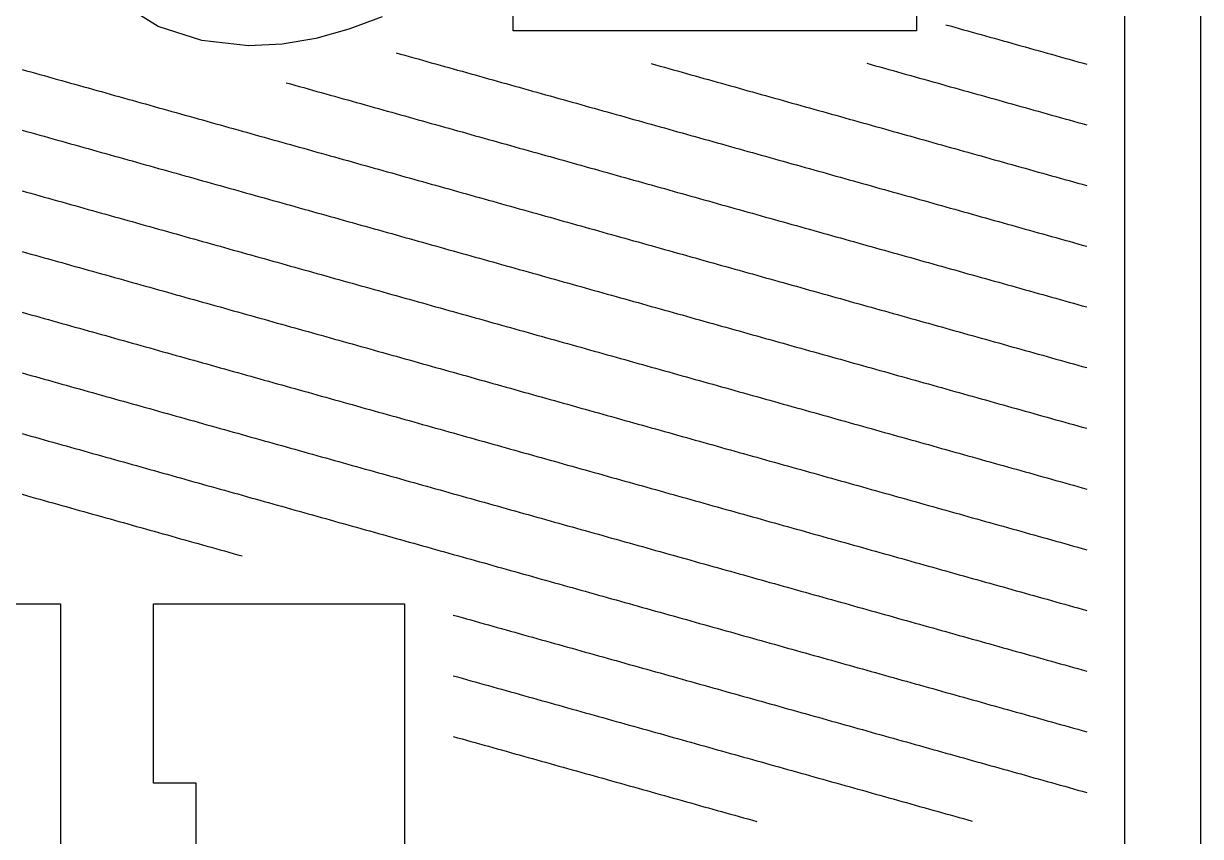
# Model space of a CAD drawing. Header units: millimetres. Extents: x 7 to 193, y 7 to 313.
# Drawn here: x 130.9 to 193, y 93.7 to 136.6 of the extents above; entities that cross this region are included whole.
import ezdxf

# ---------------------------------------------------------------- set-up
doc = ezdxf.new("R2010")
doc.units = ezdxf.units.MM
doc.layers.add('STUDY_GUIDES', color=7, linetype='Continuous')
doc.layers.add('STUDY_LETTER_BOUNDARY', color=7, linetype='Continuous')

msp = doc.modelspace()

# ---------------------------------------------------------------- linework, layer by layer
at = {"layer": 'STUDY_GUIDES'}
for points in [[(193, 301), (193, 19)], [(189, 300), (189, 20)], [(179.576, 136.5187), (179.808, 136.4538), (180.04, 136.3888), (180.272, 136.3238), (180.504, 136.2589), (180.736, 136.1939), (180.968, 136.129), (181.2, 136.064), (181.432, 135.999), (181.664, 135.9341), (181.896, 135.8691), (182.128, 135.8042), (182.36, 135.7392), (182.592, 135.6742), (182.824, 135.6093), (183.056, 135.5443), (183.288, 135.4794), (183.52, 135.4144), (183.752, 135.3494), (183.984, 135.2845), (184.216, 135.2195), (184.448, 135.1546), (184.68, 135.0896), (184.912, 135.0246), (185.144, 134.9597), (185.376, 134.8947), (185.608, 134.8298), (185.84, 134.7648), (186.072, 134.6998), (186.304, 134.6349), (186.536, 134.5699), (186.768, 134.505), (187, 134.44)], [(150.576, 135.0387), (150.808, 134.9738), (151.04, 134.9088), (151.272, 134.8438), (151.504, 134.7789), (151.736, 134.7139), (151.968, 134.649), (152.2, 134.584), (152.432, 134.519), (152.664, 134.4541), (152.896, 134.3891), (153.128, 134.3242), (153.36, 134.2592), (153.592, 134.1942), (153.824, 134.1293), (154.056, 134.0643), (154.288, 133.9994), (154.52, 133.9344), (154.752, 133.8694), (154.984, 133.8045), (155.216, 133.7395), (155.448, 133.6746), (155.68, 133.6096), (155.912, 133.5446), (156.144, 133.4797), (156.376, 133.4147), (156.608, 133.3498), (156.84, 133.2848), (157.072, 133.2198), (157.304, 133.1549), (157.536, 133.0899), (157.768, 133.025), (158, 132.96), (158.232, 132.895), (158.464, 132.8301), (158.696, 132.7651), (158.928, 132.7002), (159.16, 132.6352), (159.392, 132.5702), (159.624, 132.5053), (159.856, 132.4403), (160.088, 132.3754), (160.32, 132.3104), (160.552, 132.2454), (160.784, 132.1805), (161.016, 132.1155), (161.248, 132.0506), (161.48, 131.9856), (161.712, 131.9206), (161.944, 131.8557), (162.176, 131.7907), (162.408, 131.7258), (162.64, 131.6608), (162.872, 131.5958), (163.104, 131.5309), (163.336, 131.4659), (163.568, 131.401), (163.8, 131.336), (164.032, 131.271), (164.264, 131.2061), (164.496, 131.1411), (164.728, 131.0762), (164.96, 131.0112), (165.192, 130.9462), (165.424, 130.8813), (165.656, 130.8163), (165.888, 130.7514), (166.12, 130.6864), (166.352, 130.6214), (166.584, 130.5565), (166.816, 130.4915), (167.048, 130.4266), (167.28, 130.3616), (167.512, 130.2966), (167.744, 130.2317), (167.976, 130.1667), (168.208, 130.1018), (168.44, 130.0368), (168.672, 129.9718), (168.904, 129.9069), (169.136, 129.8419), (169.368, 129.777), (169.6, 129.712), (169.832, 129.647), (170.064, 129.5821), (170.296, 129.5171), (170.528, 129.4522), (170.76, 129.3872), (170.992, 129.3222), (171.224, 129.2573), (171.456, 129.1923), (171.688, 129.1274), (171.92, 129.0624), (172.152, 128.9974), (172.384, 128.9325), (172.616, 128.8675), (172.848, 128.8026), (173.08, 128.7376), (173.312, 128.6726), (173.544, 128.6077), (173.776, 128.5427), (174.008, 128.4778), (174.24, 128.4128), (174.472, 128.3478), (174.704, 128.2829), (174.936, 128.2179), (175.168, 128.153), (175.4, 128.088), (175.632, 128.023), (175.864, 127.9581), (176.096, 127.8931), (176.328, 127.8282), (176.56, 127.7632), (176.792, 127.6982), (177.024, 127.6333), (177.256, 127.5683), (177.488, 127.5034), (177.72, 127.4384), (177.952, 127.3734), (178.184, 127.3085), (178.416, 127.2435), (178.648, 127.1786), (178.88, 127.1136), (179.112, 127.0486), (179.344, 126.9837), (179.576, 126.9187), (179.808, 126.8538), (180.04, 126.7888), (180.272, 126.7238), (180.504, 126.6589), (180.736, 126.5939), (180.968, 126.529), (181.2, 126.464), (181.432, 126.399), (181.664, 126.3341), (181.896, 126.2691), (182.128, 126.2042), (182.36, 126.1392), (182.592, 126.0742), (182.824, 126.0093), (183.056, 125.9443), (183.288, 125.8794), (183.52, 125.8144), (183.752, 125.7494), (183.984, 125.6845), (184.216, 125.6195), (184.448, 125.5546), (184.68, 125.4896), (184.912, 125.4246), (185.144, 125.3597), (185.376, 125.2947), (185.608, 125.2298), (185.84, 125.1648), (186.072, 125.0998), (186.304, 125.0349), (186.536, 124.9699), (186.768, 124.905), (187, 124.84)], [(130.856, 134.1603), (131.088, 134.0954), (131.32, 134.0304), (131.552, 133.9654), (131.784, 133.9005), (132.016, 133.8355), (132.248, 133.7706), (132.48, 133.7056), (132.712, 133.6406), (132.944, 133.5757), (133.176, 133.5107), (133.408, 133.4458), (133.64, 133.3808), (133.872, 133.3158), (134.104, 133.2509), (134.336, 133.1859), (134.568, 133.121), (134.8, 133.056), (135.032, 132.991), (135.264, 132.9261), (135.496, 132.8611), (135.728, 132.7962), (135.96, 132.7312), (136.192, 132.6662), (136.424, 132.6013), (136.656, 132.5363), (136.888, 132.4714), (137.12, 132.4064), (137.352, 132.3414), (137.584, 132.2765), (137.816, 132.2115), (138.048, 132.1466), (138.28, 132.0816), (138.512, 132.0166), (138.744, 131.9517), (138.976, 131.8867), (139.208, 131.8218), (139.44, 131.7568), (139.672, 131.6918), (139.904, 131.6269), (140.136, 131.5619), (140.368, 131.497), (140.6, 131.432), (140.832, 131.367), (141.064, 131.3021), (141.296, 131.2371), (141.528, 131.1722), (141.76, 131.1072), (141.992, 131.0422), (142.224, 130.9773), (142.456, 130.9123), (142.688, 130.8474), (142.92, 130.7824), (143.152, 130.7174), (143.384, 130.6525), (143.616, 130.5875), (143.848, 130.5226), (144.08, 130.4576), (144.312, 130.3926), (144.544, 130.3277), (144.776, 130.2627), (145.008, 130.1978), (145.24, 130.1328), (145.472, 130.0678), (145.704, 130.0029), (145.936, 129.9379), (146.168, 129.873), (146.4, 129.808), (146.632, 129.743), (146.864, 129.6781), (147.096, 129.6131), (147.328, 129.5482), (147.56, 129.4832), (147.792, 129.4182), (148.024, 129.3533), (148.256, 129.2883), (148.488, 129.2234), (148.72, 129.1584), (148.952, 129.0934), (149.184, 129.0285), (149.416, 128.9635), (149.648, 128.8986), (149.88, 128.8336), (150.112, 128.7686), (150.344, 128.7037), (150.576, 128.6387), (150.808, 128.5738), (151.04, 128.5088), (151.272, 128.4438), (151.504, 128.3789), (151.736, 128.3139), (151.968, 128.249), (152.2, 128.184), (152.432, 128.119), (152.664, 128.0541), (152.896, 127.9891), (153.128, 127.9242), (153.36, 127.8592), (153.592, 127.7942), (153.824, 127.7293), (154.056, 127.6643), (154.288, 127.5994), (154.52, 127.5344), (154.752, 127.4694), (154.984, 127.4045), (155.216, 127.3395), (155.448, 127.2746), (155.68, 127.2096), (155.912, 127.1446), (156.144, 127.0797), (156.376, 127.0147), (156.608, 126.9498), (156.84, 126.8848), (157.072, 126.8198), (157.304, 126.7549), (157.536, 126.6899), (157.768, 126.625), (158, 126.56), (158.232, 126.495), (158.464, 126.4301), (158.696, 126.3651), (158.928, 126.3002), (159.16, 126.2352), (159.392, 126.1702), (159.624, 126.1053), (159.856, 126.0403), (160.088, 125.9754), (160.32, 125.9104), (160.552, 125.8454), (160.784, 125.7805), (161.016, 125.7155), (161.248, 125.6506), (161.48, 125.5856), (161.712, 125.5206), (161.944, 125.4557), (162.176, 125.3907), (162.408, 125.3258), (162.64, 125.2608), (162.872, 125.1958), (163.104, 125.1309), (163.336, 125.0659), (163.568, 125.001), (163.8, 124.936), (164.032, 124.871), (164.264, 124.8061), (164.496, 124.7411), (164.728, 124.6762), (164.96, 124.6112), (165.192, 124.5462), (165.424, 124.4813), (165.656, 124.4163), (165.888, 124.3514), (166.12, 124.2864), (166.352, 124.2214), (166.584, 124.1565), (166.816, 124.0915), (167.048, 124.0266), (167.28, 123.9616), (167.512, 123.8966), (167.744, 123.8317), (167.976, 123.7667), (168.208, 123.7018), (168.44, 123.6368), (168.672, 123.5718), (168.904, 123.5069), (169.136, 123.4419), (169.368, 123.377), (169.6, 123.312), (169.832, 123.247), (170.064, 123.1821), (170.296, 123.1171), (170.528, 123.0522), (170.76, 122.9872), (170.992, 122.9222), (171.224, 122.8573), (171.456, 122.7923), (171.688, 122.7274), (171.92, 122.6624), (172.152, 122.5974), (172.384, 122.5325), (172.616, 122.4675), (172.848, 122.4026), (173.08, 122.3376), (173.312, 122.2726), (173.544, 122.2077), (173.776, 122.1427), (174.008, 122.0778), (174.24, 122.0128), (174.472, 121.9478), (174.704, 121.8829), (174.936, 121.8179), (175.168, 121.753), (175.4, 121.688), (175.632, 121.623), (175.864, 121.5581), (176.096, 121.4931), (176.328, 121.4282), (176.56, 121.3632), (176.792, 121.2982), (177.024, 121.2333), (177.256, 121.1683), (177.488, 121.1034), (177.72, 121.0384), (177.952, 120.9734), (178.184, 120.9085), (178.416, 120.8435), (178.648, 120.7786), (178.88, 120.7136), (179.112, 120.6486), (179.344, 120.5837), (179.576, 120.5187), (179.808, 120.4538), (180.04, 120.3888), (180.272, 120.3238), (180.504, 120.2589), (180.736, 120.1939), (180.968, 120.129), (181.2, 120.064), (181.432, 119.999), (181.664, 119.9341), (181.896, 119.8691), (182.128, 119.8042), (182.36, 119.7392), (182.592, 119.6742), (182.824, 119.6093), (183.056, 119.5443), (183.288, 119.4794), (183.52, 119.4144), (183.752, 119.3494), (183.984, 119.2845), (184.216, 119.2195), (184.448, 119.1546), (184.68, 119.0896), (184.912, 119.0246), (185.144, 118.9597), (185.376, 118.8947), (185.608, 118.8298), (185.84, 118.7648), (186.072, 118.6998), (186.304, 118.6349), (186.536, 118.5699), (186.768, 118.505), (187, 118.44)], [(164.032, 134.471), (164.264, 134.4061), (164.496, 134.3411), (164.728, 134.2762), (164.96, 134.2112), (165.192, 134.1462), (165.424, 134.0813), (165.656, 134.0163), (165.888, 133.9514), (166.12, 133.8864), (166.352, 133.8214), (166.584, 133.7565), (166.816, 133.6915), (167.048, 133.6266), (167.28, 133.5616), (167.512, 133.4966), (167.744, 133.4317), (167.976, 133.3667), (168.208, 133.3018), (168.44, 133.2368), (168.672, 133.1718), (168.904, 133.1069), (169.136, 133.0419), (169.368, 132.977), (169.6, 132.912), (169.832, 132.847), (170.064, 132.7821), (170.296, 132.7171), (170.528, 132.6522), (170.76, 132.5872), (170.992, 132.5222), (171.224, 132.4573), (171.456, 132.3923), (171.688, 132.3274), (171.92, 132.2624), (172.152, 132.1974), (172.384, 132.1325), (172.616, 132.0675), (172.848, 132.0026), (173.08, 131.9376), (173.312, 131.8726), (173.544, 131.8077), (173.776, 131.7427), (174.008, 131.6778), (174.24, 131.6128), (174.472, 131.5478), (174.704, 131.4829), (174.936, 131.4179), (175.168, 131.353), (175.4, 131.288), (175.632, 131.223), (175.864, 131.1581), (176.096, 131.0931), (176.328, 131.0282), (176.56, 130.9632), (176.792, 130.8982), (177.024, 130.8333), (177.256, 130.7683), (177.488, 130.7034), (177.72, 130.6384), (177.952, 130.5734), (178.184, 130.5085), (178.416, 130.4435), (178.648, 130.3786), (178.88, 130.3136), (179.112, 130.2486), (179.344, 130.1837), (179.576, 130.1187), (179.808, 130.0538), (180.04, 129.9888), (180.272, 129.9238), (180.504, 129.8589), (180.736, 129.7939), (180.968, 129.729), (181.2, 129.664), (181.432, 129.599), (181.664, 129.5341), (181.896, 129.4691), (182.128, 129.4042), (182.36, 129.3392), (182.592, 129.2742), (182.824, 129.2093), (183.056, 129.1443), (183.288, 129.0794), (183.52, 129.0144), (183.752, 128.9494), (183.984, 128.8845), (184.216, 128.8195), (184.448, 128.7546), (184.68, 128.6896), (184.912, 128.6246), (185.144, 128.5597), (185.376, 128.4947), (185.608, 128.4298), (185.84, 128.3648), (186.072, 128.2998), (186.304, 128.2349), (186.536, 128.1699), (186.768, 128.105), (187, 128.04)], [(175.4, 134.488), (175.632, 134.423), (175.864, 134.3581), (176.096, 134.2931), (176.328, 134.2282), (176.56, 134.1632), (176.792, 134.0982), (177.024, 134.0333), (177.256, 133.9683), (177.488, 133.9034), (177.72, 133.8384), (177.952, 133.7734), (178.184, 133.7085), (178.416, 133.6435), (178.648, 133.5786), (178.88, 133.5136), (179.112, 133.4486), (179.344, 133.3837), (179.576, 133.3187), (179.808, 133.2538), (180.04, 133.1888), (180.272, 133.1238), (180.504, 133.0589), (180.736, 132.9939), (180.968, 132.929), (181.2, 132.864), (181.432, 132.799), (181.664, 132.7341), (181.896, 132.6691), (182.128, 132.6042), (182.36, 132.5392), (182.592, 132.4742), (182.824, 132.4093), (183.056, 132.3443), (183.288, 132.2794), (183.52, 132.2144), (183.752, 132.1494), (183.984, 132.0845), (184.216, 132.0195), (184.448, 131.9546), (184.68, 131.8896), (184.912, 131.8246), (185.144, 131.7597), (185.376, 131.6947), (185.608, 131.6298), (185.84, 131.5648), (186.072, 131.4998), (186.304, 131.4349), (186.536, 131.3699), (186.768, 131.305), (187, 131.24)], [(144.776, 133.4627), (145.008, 133.3978), (145.24, 133.3328), (145.472, 133.2678), (145.704, 133.2029), (145.936, 133.1379), (146.168, 133.073), (146.4, 133.008), (146.632, 132.943), (146.864, 132.8781), (147.096, 132.8131), (147.328, 132.7482), (147.56, 132.6832), (147.792, 132.6182), (148.024, 132.5533), (148.256, 132.4883), (148.488, 132.4234), (148.72, 132.3584), (148.952, 132.2934), (149.184, 132.2285), (149.416, 132.1635), (149.648, 132.0986), (149.88, 132.0336), (150.112, 131.9686), (150.344, 131.9037), (150.576, 131.8387), (150.808, 131.7738), (151.04, 131.7088), (151.272, 131.6438), (151.504, 131.5789), (151.736, 131.5139), (151.968, 131.449), (152.2, 131.384), (152.432, 131.319), (152.664, 131.2541), (152.896, 131.1891), (153.128, 131.1242), (153.36, 131.0592), (153.592, 130.9942), (153.824, 130.9293), (154.056, 130.8643), (154.288, 130.7994), (154.52, 130.7344), (154.752, 130.6694), (154.984, 130.6045), (155.216, 130.5395), (155.448, 130.4746), (155.68, 130.4096), (155.912, 130.3446), (156.144, 130.2797), (156.376, 130.2147), (156.608, 130.1498), (156.84, 130.0848), (157.072, 130.0198), (157.304, 129.9549), (157.536, 129.8899), (157.768, 129.825), (158, 129.76), (158.232, 129.695), (158.464, 129.6301), (158.696, 129.5651), (158.928, 129.5002), (159.16, 129.4352), (159.392, 129.3702), (159.624, 129.3053), (159.856, 129.2403), (160.088, 129.1754), (160.32, 129.1104), (160.552, 129.0454), (160.784, 128.9805), (161.016, 128.9155), (161.248, 128.8506), (161.48, 128.7856), (161.712, 128.7206), (161.944, 128.6557), (162.176, 128.5907), (162.408, 128.5258), (162.64, 128.4608), (162.872, 128.3958), (163.104, 128.3309), (163.336, 128.2659), (163.568, 128.201), (163.8, 128.136), (164.032, 128.071), (164.264, 128.0061), (164.496, 127.9411), (164.728, 127.8762), (164.96, 127.8112), (165.192, 127.7462), (165.424, 127.6813), (165.656, 127.6163), (165.888, 127.5514), (166.12, 127.4864), (166.352, 127.4214), (166.584, 127.3565), (166.816, 127.2915), (167.048, 127.2266), (167.28, 127.1616), (167.512, 127.0966), (167.744, 127.0317), (167.976, 126.9667), (168.208, 126.9018), (168.44, 126.8368), (168.672, 126.7718), (168.904, 126.7069), (169.136, 126.6419), (169.368, 126.577), (169.6, 126.512), (169.832, 126.447), (170.064, 126.3821), (170.296, 126.3171), (170.528, 126.2522), (170.76, 126.1872), (170.992, 126.1222), (171.224, 126.0573), (171.456, 125.9923), (171.688, 125.9274), (171.92, 125.8624), (172.152, 125.7974), (172.384, 125.7325), (172.616, 125.6675), (172.848, 125.6026), (173.08, 125.5376), (173.312, 125.4726), (173.544, 125.4077), (173.776, 125.3427), (174.008, 125.2778), (174.24, 125.2128), (174.472, 125.1478), (174.704, 125.0829), (174.936, 125.0179), (175.168, 124.953), (175.4, 124.888), (175.632, 124.823), (175.864, 124.7581), (176.096, 124.6931), (176.328, 124.6282), (176.56, 124.5632), (176.792, 124.4982), (177.024, 124.4333), (177.256, 124.3683), (177.488, 124.3034), (177.72, 124.2384), (177.952, 124.1734), (178.184, 124.1085), (178.416, 124.0435), (178.648, 123.9786), (178.88, 123.9136), (179.112, 123.8486), (179.344, 123.7837), (179.576, 123.7187), (179.808, 123.6538), (180.04, 123.5888), (180.272, 123.5238), (180.504, 123.4589), (180.736, 123.3939), (180.968, 123.329), (181.2, 123.264), (181.432, 123.199), (181.664, 123.1341), (181.896, 123.0691), (182.128, 123.0042), (182.36, 122.9392), (182.592, 122.8742), (182.824, 122.8093), (183.056, 122.7443), (183.288, 122.6794), (183.52, 122.6144), (183.752, 122.5494), (183.984, 122.4845), (184.216, 122.4195), (184.448, 122.3546), (184.68, 122.2896), (184.912, 122.2246), (185.144, 122.1597), (185.376, 122.0947), (185.608, 122.0298), (185.84, 121.9648), (186.072, 121.8998), (186.304, 121.8349), (186.536, 121.7699), (186.768, 121.705), (187, 121.64)], [(130.856, 130.9603), (131.088, 130.8954), (131.32, 130.8304), (131.552, 130.7654), (131.784, 130.7005), (132.016, 130.6355), (132.248, 130.5706), (132.48, 130.5056), (132.712, 130.4406), (132.944, 130.3757), (133.176, 130.3107), (133.408, 130.2458), (133.64, 130.1808), (133.872, 130.1158), (134.104, 130.0509), (134.336, 129.9859), (134.568, 129.921), (134.8, 129.856), (135.032, 129.791), (135.264, 129.7261), (135.496, 129.6611), (135.728, 129.5962), (135.96, 129.5312), (136.192, 129.4662), (136.424, 129.4013), (136.656, 129.3363), (136.888, 129.2714), (137.12, 129.2064), (137.352, 129.1414), (137.584, 129.0765), (137.816, 129.0115), (138.048, 128.9466), (138.28, 128.8816), (138.512, 128.8166), (138.744, 128.7517), (138.976, 128.6867), (139.208, 128.6218), (139.44, 128.5568), (139.672, 128.4918), (139.904, 128.4269), (140.136, 128.3619), (140.368, 128.297), (140.6, 128.232), (140.832, 128.167), (141.064, 128.1021), (141.296, 128.0371), (141.528, 127.9722), (141.76, 127.9072), (141.992, 127.8422), (142.224, 127.7773), (142.456, 127.7123), (142.688, 127.6474), (142.92, 127.5824), (143.152, 127.5174), (143.384, 127.4525), (143.616, 127.3875), (143.848, 127.3226), (144.08, 127.2576), (144.312, 127.1926), (144.544, 127.1277), (144.776, 127.0627), (145.008, 126.9978), (145.24, 126.9328), (145.472, 126.8678), (145.704, 126.8029), (145.936, 126.7379), (146.168, 126.673), (146.4, 126.608), (146.632, 126.543), (146.864, 126.4781), (147.096, 126.4131), (147.328, 126.3482), (147.56, 126.2832), (147.792, 126.2182), (148.024, 126.1533), (148.256, 126.0883), (148.488, 126.0234), (148.72, 125.9584), (148.952, 125.8934), (149.184, 125.8285), (149.416, 125.7635), (149.648, 125.6986), (149.88, 125.6336), (150.112, 125.5686), (150.344, 125.5037), (150.576, 125.4387), (150.808, 125.3738), (151.04, 125.3088), (151.272, 125.2438), (151.504, 125.1789), (151.736, 125.1139), (151.968, 125.049), (152.2, 124.984), (152.432, 124.919), (152.664, 124.8541), (152.896, 124.7891), (153.128, 124.7242), (153.36, 124.6592), (153.592, 124.5942), (153.824, 124.5293), (154.056, 124.4643), (154.288, 124.3994), (154.52, 124.3344), (154.752, 124.2694), (154.984, 124.2045), (155.216, 124.1395), (155.448, 124.0746), (155.68, 124.0096), (155.912, 123.9446), (156.144, 123.8797), (156.376, 123.8147), (156.608, 123.7498), (156.84, 123.6848), (157.072, 123.6198), (157.304, 123.5549), (157.536, 123.4899), (157.768, 123.425), (158, 123.36), (158.232, 123.295), (158.464, 123.2301), (158.696, 123.1651), (158.928, 123.1002), (159.16, 123.0352), (159.392, 122.9702), (159.624, 122.9053), (159.856, 122.8403), (160.088, 122.7754), (160.32, 122.7104), (160.552, 122.6454), (160.784, 122.5805), (161.016, 122.5155), (161.248, 122.4506), (161.48, 122.3856), (161.712, 122.3206), (161.944, 122.2557), (162.176, 122.1907), (162.408, 122.1258), (162.64, 122.0608), (162.872, 121.9958), (163.104, 121.9309), (163.336, 121.8659), (163.568, 121.801), (163.8, 121.736), (164.032, 121.671), (164.264, 121.6061), (164.496, 121.5411), (164.728, 121.4762), (164.96, 121.4112), (165.192, 121.3462), (165.424, 121.2813), (165.656, 121.2163), (165.888, 121.1514), (166.12, 121.0864), (166.352, 121.0214), (166.584, 120.9565), (166.816, 120.8915), (167.048, 120.8266), (167.28, 120.7616), (167.512, 120.6966), (167.744, 120.6317), (167.976, 120.5667), (168.208, 120.5018), (168.44, 120.4368), (168.672, 120.3718), (168.904, 120.3069), (169.136, 120.2419), (169.368, 120.177), (169.6, 120.112), (169.832, 120.047), (170.064, 119.9821), (170.296, 119.9171), (170.528, 119.8522), (170.76, 119.7872), (170.992, 119.7222), (171.224, 119.6573), (171.456, 119.5923), (171.688, 119.5274), (171.92, 119.4624), (172.152, 119.3974), (172.384, 119.3325), (172.616, 119.2675), (172.848, 119.2026), (173.08, 119.1376), (173.312, 119.0726), (173.544, 119.0077), (173.776, 118.9427), (174.008, 118.8778), (174.24, 118.8128), (174.472, 118.7478), (174.704, 118.6829), (174.936, 118.6179), (175.168, 118.553), (175.4, 118.488), (175.632, 118.423), (175.864, 118.3581), (176.096, 118.2931), (176.328, 118.2282), (176.56, 118.1632), (176.792, 118.0982), (177.024, 118.0333), (177.256, 117.9683), (177.488, 117.9034), (177.72, 117.8384), (177.952, 117.7734), (178.184, 117.7085), (178.416, 117.6435), (178.648, 117.5786), (178.88, 117.5136), (179.112, 117.4486), (179.344, 117.3837), (179.576, 117.3187), (179.808, 117.2538), (180.04, 117.1888), (180.272, 117.1238), (180.504, 117.0589), (180.736, 116.9939), (180.968, 116.929), (181.2, 116.864), (181.432, 116.799), (181.664, 116.7341), (181.896, 116.6691), (182.128, 116.6042), (182.36, 116.5392), (182.592, 116.4742), (182.824, 116.4093), (183.056, 116.3443), (183.288, 116.2794), (183.52, 116.2144), (183.752, 116.1494), (183.984, 116.0845), (184.216, 116.0195), (184.448, 115.9546), (184.68, 115.8896), (184.912, 115.8246), (185.144, 115.7597), (185.376, 115.6947), (185.608, 115.6298), (185.84, 115.5648), (186.072, 115.4998), (186.304, 115.4349), (186.536, 115.3699), (186.768, 115.305), (187, 115.24)], [(130.856, 127.7603), (131.088, 127.6954), (131.32, 127.6304), (131.552, 127.5654), (131.784, 127.5005), (132.016, 127.4355), (132.248, 127.3706), (132.48, 127.3056), (132.712, 127.2406), (132.944, 127.1757), (133.176, 127.1107), (133.408, 127.0458), (133.64, 126.9808), (133.872, 126.9158), (134.104, 126.8509), (134.336, 126.7859), (134.568, 126.721), (134.8, 126.656), (135.032, 126.591), (135.264, 126.5261), (135.496, 126.4611), (135.728, 126.3962), (135.96, 126.3312), (136.192, 126.2662), (136.424, 126.2013), (136.656, 126.1363), (136.888, 126.0714), (137.12, 126.0064), (137.352, 125.9414), (137.584, 125.8765), (137.816, 125.8115), (138.048, 125.7466), (138.28, 125.6816), (138.512, 125.6166), (138.744, 125.5517), (138.976, 125.4867), (139.208, 125.4218), (139.44, 125.3568), (139.672, 125.2918), (139.904, 125.2269), (140.136, 125.1619), (140.368, 125.097), (140.6, 125.032), (140.832, 124.967), (141.064, 124.9021), (141.296, 124.8371), (141.528, 124.7722), (141.76, 124.7072), (141.992, 124.6422), (142.224, 124.5773), (142.456, 124.5123), (142.688, 124.4474), (142.92, 124.3824), (143.152, 124.3174), (143.384, 124.2525), (143.616, 124.1875), (143.848, 124.1226), (144.08, 124.0576), (144.312, 123.9926), (144.544, 123.9277), (144.776, 123.8627), (145.008, 123.7978), (145.24, 123.7328), (145.472, 123.6678), (145.704, 123.6029), (145.936, 123.5379), (146.168, 123.473), (146.4, 123.408), (146.632, 123.343), (146.864, 123.2781), (147.096, 123.2131), (147.328, 123.1482), (147.56, 123.0832), (147.792, 123.0182), (148.024, 122.9533), (148.256, 122.8883), (148.488, 122.8234), (148.72, 122.7584), (148.952, 122.6934), (149.184, 122.6285), (149.416, 122.5635), (149.648, 122.4986), (149.88, 122.4336), (150.112, 122.3686), (150.344, 122.3037), (150.576, 122.2387), (150.808, 122.1738), (151.04, 122.1088), (151.272, 122.0438), (151.504, 121.9789), (151.736, 121.9139), (151.968, 121.849), (152.2, 121.784), (152.432, 121.719), (152.664, 121.6541), (152.896, 121.5891), (153.128, 121.5242), (153.36, 121.4592), (153.592, 121.3942), (153.824, 121.3293), (154.056, 121.2643), (154.288, 121.1994), (154.52, 121.1344), (154.752, 121.0694), (154.984, 121.0045), (155.216, 120.9395), (155.448, 120.8746), (155.68, 120.8096), (155.912, 120.7446), (156.144, 120.6797), (156.376, 120.6147), (156.608, 120.5498), (156.84, 120.4848), (157.072, 120.4198), (157.304, 120.3549), (157.536, 120.2899), (157.768, 120.225), (158, 120.16), (158.232, 120.095), (158.464, 120.0301), (158.696, 119.9651), (158.928, 119.9002), (159.16, 119.8352), (159.392, 119.7702), (159.624, 119.7053), (159.856, 119.6403), (160.088, 119.5754), (160.32, 119.5104), (160.552, 119.4454), (160.784, 119.3805), (161.016, 119.3155), (161.248, 119.2506), (161.48, 119.1856), (161.712, 119.1206), (161.944, 119.0557), (162.176, 118.9907), (162.408, 118.9258), (162.64, 118.8608), (162.872, 118.7958), (163.104, 118.7309), (163.336, 118.6659), (163.568, 118.601), (163.8, 118.536), (164.032, 118.471), (164.264, 118.4061), (164.496, 118.3411), (164.728, 118.2762), (164.96, 118.2112), (165.192, 118.1462), (165.424, 118.0813), (165.656, 118.0163), (165.888, 117.9514), (166.12, 117.8864), (166.352, 117.8214), (166.584, 117.7565), (166.816, 117.6915), (167.048, 117.6266), (167.28, 117.5616), (167.512, 117.4966), (167.744, 117.4317), (167.976, 117.3667), (168.208, 117.3018), (168.44, 117.2368), (168.672, 117.1718), (168.904, 117.1069), (169.136, 117.0419), (169.368, 116.977), (169.6, 116.912), (169.832, 116.847), (170.064, 116.7821), (170.296, 116.7171), (170.528, 116.6522), (170.76, 116.5872), (170.992, 116.5222), (171.224, 116.4573), (171.456, 116.3923), (171.688, 116.3274), (171.92, 116.2624), (172.152, 116.1974), (172.384, 116.1325), (172.616, 116.0675), (172.848, 116.0026), (173.08, 115.9376), (173.312, 115.8726), (173.544, 115.8077), (173.776, 115.7427), (174.008, 115.6778), (174.24, 115.6128), (174.472, 115.5478), (174.704, 115.4829), (174.936, 115.4179), (175.168, 115.353), (175.4, 115.288), (175.632, 115.223), (175.864, 115.1581), (176.096, 115.0931), (176.328, 115.0282), (176.56, 114.9632), (176.792, 114.8982), (177.024, 114.8333), (177.256, 114.7683), (177.488, 114.7034), (177.72, 114.6384), (177.952, 114.5734), (178.184, 114.5085), (178.416, 114.4435), (178.648, 114.3786), (178.88, 114.3136), (179.112, 114.2486), (179.344, 114.1837), (179.576, 114.1187), (179.808, 114.0538), (180.04, 113.9888), (180.272, 113.9238), (180.504, 113.8589), (180.736, 113.7939), (180.968, 113.729), (181.2, 113.664), (181.432, 113.599), (181.664, 113.5341), (181.896, 113.4691), (182.128, 113.4042), (182.36, 113.3392), (182.592, 113.2742), (182.824, 113.2093), (183.056, 113.1443), (183.288, 113.0794), (183.52, 113.0144), (183.752, 112.9494), (183.984, 112.8845), (184.216, 112.8195), (184.448, 112.7546), (184.68, 112.6896), (184.912, 112.6246), (185.144, 112.5597), (185.376, 112.4947), (185.608, 112.4298), (185.84, 112.3648), (186.072, 112.2998), (186.304, 112.2349), (186.536, 112.1699), (186.768, 112.105), (187, 112.04)], [(130.856, 124.5603), (131.088, 124.4954), (131.32, 124.4304), (131.552, 124.3654), (131.784, 124.3005), (132.016, 124.2355), (132.248, 124.1706), (132.48, 124.1056), (132.712, 124.0406), (132.944, 123.9757), (133.176, 123.9107), (133.408, 123.8458), (133.64, 123.7808), (133.872, 123.7158), (134.104, 123.6509), (134.336, 123.5859), (134.568, 123.521), (134.8, 123.456), (135.032, 123.391), (135.264, 123.3261), (135.496, 123.2611), (135.728, 123.1962), (135.96, 123.1312), (136.192, 123.0662), (136.424, 123.0013), (136.656, 122.9363), (136.888, 122.8714), (137.12, 122.8064), (137.352, 122.7414), (137.584, 122.6765), (137.816, 122.6115), (138.048, 122.5466), (138.28, 122.4816), (138.512, 122.4166), (138.744, 122.3517), (138.976, 122.2867), (139.208, 122.2218), (139.44, 122.1568), (139.672, 122.0918), (139.904, 122.0269), (140.136, 121.9619), (140.368, 121.897), (140.6, 121.832), (140.832, 121.767), (141.064, 121.7021), (141.296, 121.6371), (141.528, 121.5722), (141.76, 121.5072), (141.992, 121.4422), (142.224, 121.3773), (142.456, 121.3123), (142.688, 121.2474), (142.92, 121.1824), (143.152, 121.1174), (143.384, 121.0525), (143.616, 120.9875), (143.848, 120.9226), (144.08, 120.8576), (144.312, 120.7926), (144.544, 120.7277), (144.776, 120.6627), (145.008, 120.5978), (145.24, 120.5328), (145.472, 120.4678), (145.704, 120.4029), (145.936, 120.3379), (146.168, 120.273), (146.4, 120.208), (146.632, 120.143), (146.864, 120.0781), (147.096, 120.0131), (147.328, 119.9482), (147.56, 119.8832), (147.792, 119.8182), (148.024, 119.7533), (148.256, 119.6883), (148.488, 119.6234), (148.72, 119.5584), (148.952, 119.4934), (149.184, 119.4285), (149.416, 119.3635), (149.648, 119.2986), (149.88, 119.2336), (150.112, 119.1686), (150.344, 119.1037), (150.576, 119.0387), (150.808, 118.9738), (151.04, 118.9088), (151.272, 118.8438), (151.504, 118.7789), (151.736, 118.7139), (151.968, 118.649), (152.2, 118.584), (152.432, 118.519), (152.664, 118.4541), (152.896, 118.3891), (153.128, 118.3242), (153.36, 118.2592), (153.592, 118.1942), (153.824, 118.1293), (154.056, 118.0643), (154.288, 117.9994), (154.52, 117.9344), (154.752, 117.8694), (154.984, 117.8045), (155.216, 117.7395), (155.448, 117.6746), (155.68, 117.6096), (155.912, 117.5446), (156.144, 117.4797), (156.376, 117.4147), (156.608, 117.3498), (156.84, 117.2848), (157.072, 117.2198), (157.304, 117.1549), (157.536, 117.0899), (157.768, 117.025), (158, 116.96), (158.232, 116.895), (158.464, 116.8301), (158.696, 116.7651), (158.928, 116.7002), (159.16, 116.6352), (159.392, 116.5702), (159.624, 116.5053), (159.856, 116.4403), (160.088, 116.3754), (160.32, 116.3104), (160.552, 116.2454), (160.784, 116.1805), (161.016, 116.1155), (161.248, 116.0506), (161.48, 115.9856), (161.712, 115.9206), (161.944, 115.8557), (162.176, 115.7907), (162.408, 115.7258), (162.64, 115.6608), (162.872, 115.5958), (163.104, 115.5309), (163.336, 115.4659), (163.568, 115.401), (163.8, 115.336), (164.032, 115.271), (164.264, 115.2061), (164.496, 115.1411), (164.728, 115.0762), (164.96, 115.0112), (165.192, 114.9462), (165.424, 114.8813), (165.656, 114.8163), (165.888, 114.7514), (166.12, 114.6864), (166.352, 114.6214), (166.584, 114.5565), (166.816, 114.4915), (167.048, 114.4266), (167.28, 114.3616), (167.512, 114.2966), (167.744, 114.2317), (167.976, 114.1667), (168.208, 114.1018), (168.44, 114.0368), (168.672, 113.9718), (168.904, 113.9069), (169.136, 113.8419), (169.368, 113.777), (169.6, 113.712), (169.832, 113.647), (170.064, 113.5821), (170.296, 113.5171), (170.528, 113.4522), (170.76, 113.3872), (170.992, 113.3222), (171.224, 113.2573), (171.456, 113.1923), (171.688, 113.1274), (171.92, 113.0624), (172.152, 112.9974), (172.384, 112.9325), (172.616, 112.8675), (172.848, 112.8026), (173.08, 112.7376), (173.312, 112.6726), (173.544, 112.6077), (173.776, 112.5427), (174.008, 112.4778), (174.24, 112.4128), (174.472, 112.3478), (174.704, 112.2829), (174.936, 112.2179), (175.168, 112.153), (175.4, 112.088), (175.632, 112.023), (175.864, 111.9581), (176.096, 111.8931), (176.328, 111.8282), (176.56, 111.7632), (176.792, 111.6982), (177.024, 111.6333), (177.256, 111.5683), (177.488, 111.5034), (177.72, 111.4384), (177.952, 111.3734), (178.184, 111.3085), (178.416, 111.2435), (178.648, 111.1786), (178.88, 111.1136), (179.112, 111.0486), (179.344, 110.9837), (179.576, 110.9187), (179.808, 110.8538), (180.04, 110.7888), (180.272, 110.7238), (180.504, 110.6589), (180.736, 110.5939), (180.968, 110.529), (181.2, 110.464), (181.432, 110.399), (181.664, 110.3341), (181.896, 110.2691), (182.128, 110.2042), (182.36, 110.1392), (182.592, 110.0742), (182.824, 110.0093), (183.056, 109.9443), (183.288, 109.8794), (183.52, 109.8144), (183.752, 109.7494), (183.984, 109.6845), (184.216, 109.6195), (184.448, 109.5546), (184.68, 109.4896), (184.912, 109.4246), (185.144, 109.3597), (185.376, 109.2947), (185.608, 109.2298), (185.84, 109.1648), (186.072, 109.0998), (186.304, 109.0349), (186.536, 108.9699), (186.768, 108.905), (187, 108.84)], [(130.856, 121.3603), (131.088, 121.2954), (131.32, 121.2304), (131.552, 121.1654), (131.784, 121.1005), (132.016, 121.0355), (132.248, 120.9706), (132.48, 120.9056), (132.712, 120.8406), (132.944, 120.7757), (133.176, 120.7107), (133.408, 120.6458), (133.64, 120.5808), (133.872, 120.5158), (134.104, 120.4509), (134.336, 120.3859), (134.568, 120.321), (134.8, 120.256), (135.032, 120.191), (135.264, 120.1261), (135.496, 120.0611), (135.728, 119.9962), (135.96, 119.9312), (136.192, 119.8662), (136.424, 119.8013), (136.656, 119.7363), (136.888, 119.6714), (137.12, 119.6064), (137.352, 119.5414), (137.584, 119.4765), (137.816, 119.4115), (138.048, 119.3466), (138.28, 119.2816), (138.512, 119.2166), (138.744, 119.1517), (138.976, 119.0867), (139.208, 119.0218), (139.44, 118.9568), (139.672, 118.8918), (139.904, 118.8269), (140.136, 118.7619), (140.368, 118.697), (140.6, 118.632), (140.832, 118.567), (141.064, 118.5021), (141.296, 118.4371), (141.528, 118.3722), (141.76, 118.3072), (141.992, 118.2422), (142.224, 118.1773), (142.456, 118.1123), (142.688, 118.0474), (142.92, 117.9824), (143.152, 117.9174), (143.384, 117.8525), (143.616, 117.7875), (143.848, 117.7226), (144.08, 117.6576), (144.312, 117.5926), (144.544, 117.5277), (144.776, 117.4627), (145.008, 117.3978), (145.24, 117.3328), (145.472, 117.2678), (145.704, 117.2029), (145.936, 117.1379), (146.168, 117.073), (146.4, 117.008), (146.632, 116.943), (146.864, 116.8781), (147.096, 116.8131), (147.328, 116.7482), (147.56, 116.6832), (147.792, 116.6182), (148.024, 116.5533), (148.256, 116.4883), (148.488, 116.4234), (148.72, 116.3584), (148.952, 116.2934), (149.184, 116.2285), (149.416, 116.1635), (149.648, 116.0986), (149.88, 116.0336), (150.112, 115.9686), (150.344, 115.9037), (150.576, 115.8387), (150.808, 115.7738), (151.04, 115.7088), (151.272, 115.6438), (151.504, 115.5789), (151.736, 115.5139), (151.968, 115.449), (152.2, 115.384), (152.432, 115.319), (152.664, 115.2541), (152.896, 115.1891), (153.128, 115.1242), (153.36, 115.0592), (153.592, 114.9942), (153.824, 114.9293), (154.056, 114.8643), (154.288, 114.7994), (154.52, 114.7344), (154.752, 114.6694), (154.984, 114.6045), (155.216, 114.5395), (155.448, 114.4746), (155.68, 114.4096), (155.912, 114.3446), (156.144, 114.2797), (156.376, 114.2147), (156.608, 114.1498), (156.84, 114.0848), (157.072, 114.0198), (157.304, 113.9549), (157.536, 113.8899), (157.768, 113.825), (158, 113.76), (158.232, 113.695), (158.464, 113.6301), (158.696, 113.5651), (158.928, 113.5002), (159.16, 113.4352), (159.392, 113.3702), (159.624, 113.3053), (159.856, 113.2403), (160.088, 113.1754), (160.32, 113.1104), (160.552, 113.0454), (160.784, 112.9805), (161.016, 112.9155), (161.248, 112.8506), (161.48, 112.7856), (161.712, 112.7206), (161.944, 112.6557), (162.176, 112.5907), (162.408, 112.5258), (162.64, 112.4608), (162.872, 112.3958), (163.104, 112.3309), (163.336, 112.2659), (163.568, 112.201), (163.8, 112.136), (164.032, 112.071), (164.264, 112.0061), (164.496, 111.9411), (164.728, 111.8762), (164.96, 111.8112), (165.192, 111.7462), (165.424, 111.6813), (165.656, 111.6163), (165.888, 111.5514), (166.12, 111.4864), (166.352, 111.4214), (166.584, 111.3565), (166.816, 111.2915), (167.048, 111.2266), (167.28, 111.1616), (167.512, 111.0966), (167.744, 111.0317), (167.976, 110.9667), (168.208, 110.9018), (168.44, 110.8368), (168.672, 110.7718), (168.904, 110.7069), (169.136, 110.6419), (169.368, 110.577), (169.6, 110.512), (169.832, 110.447), (170.064, 110.3821), (170.296, 110.3171), (170.528, 110.2522), (170.76, 110.1872), (170.992, 110.1222), (171.224, 110.0573), (171.456, 109.9923), (171.688, 109.9274), (171.92, 109.8624), (172.152, 109.7974), (172.384, 109.7325), (172.616, 109.6675), (172.848, 109.6026), (173.08, 109.5376), (173.312, 109.4726), (173.544, 109.4077), (173.776, 109.3427), (174.008, 109.2778), (174.24, 109.2128), (174.472, 109.1478), (174.704, 109.0829), (174.936, 109.0179), (175.168, 108.953), (175.4, 108.888), (175.632, 108.823), (175.864, 108.7581), (176.096, 108.6931), (176.328, 108.6282), (176.56, 108.5632), (176.792, 108.4982), (177.024, 108.4333), (177.256, 108.3683), (177.488, 108.3034), (177.72, 108.2384), (177.952, 108.1734), (178.184, 108.1085), (178.416, 108.0435), (178.648, 107.9786), (178.88, 107.9136), (179.112, 107.8486), (179.344, 107.7837), (179.576, 107.7187), (179.808, 107.6538), (180.04, 107.5888), (180.272, 107.5238), (180.504, 107.4589), (180.736, 107.3939), (180.968, 107.329), (181.2, 107.264), (181.432, 107.199), (181.664, 107.1341), (181.896, 107.0691), (182.128, 107.0042), (182.36, 106.9392), (182.592, 106.8742), (182.824, 106.8093), (183.056, 106.7443), (183.288, 106.6794), (183.52, 106.6144), (183.752, 106.5494), (183.984, 106.4845), (184.216, 106.4195), (184.448, 106.3546), (184.68, 106.2896), (184.912, 106.2246), (185.144, 106.1597), (185.376, 106.0947), (185.608, 106.0298), (185.84, 105.9648), (186.072, 105.8998), (186.304, 105.8349), (186.536, 105.7699), (186.768, 105.705), (187, 105.64)], [(130.856, 118.1603), (131.088, 118.0954), (131.32, 118.0304), (131.552, 117.9654), (131.784, 117.9005), (132.016, 117.8355), (132.248, 117.7706), (132.48, 117.7056), (132.712, 117.6406), (132.944, 117.5757), (133.176, 117.5107), (133.408, 117.4458), (133.64, 117.3808), (133.872, 117.3158), (134.104, 117.2509), (134.336, 117.1859), (134.568, 117.121), (134.8, 117.056), (135.032, 116.991), (135.264, 116.9261), (135.496, 116.8611), (135.728, 116.7962), (135.96, 116.7312), (136.192, 116.6662), (136.424, 116.6013), (136.656, 116.5363), (136.888, 116.4714), (137.12, 116.4064), (137.352, 116.3414), (137.584, 116.2765), (137.816, 116.2115), (138.048, 116.1466), (138.28, 116.0816), (138.512, 116.0166), (138.744, 115.9517), (138.976, 115.8867), (139.208, 115.8218), (139.44, 115.7568), (139.672, 115.6918), (139.904, 115.6269), (140.136, 115.5619), (140.368, 115.497), (140.6, 115.432), (140.832, 115.367), (141.064, 115.3021), (141.296, 115.2371), (141.528, 115.1722), (141.76, 115.1072), (141.992, 115.0422), (142.224, 114.9773), (142.456, 114.9123), (142.688, 114.8474), (142.92, 114.7824), (143.152, 114.7174), (143.384, 114.6525), (143.616, 114.5875), (143.848, 114.5226), (144.08, 114.4576), (144.312, 114.3926), (144.544, 114.3277), (144.776, 114.2627), (145.008, 114.1978), (145.24, 114.1328), (145.472, 114.0678), (145.704, 114.0029), (145.936, 113.9379), (146.168, 113.873), (146.4, 113.808), (146.632, 113.743), (146.864, 113.6781), (147.096, 113.6131), (147.328, 113.5482), (147.56, 113.4832), (147.792, 113.4182), (148.024, 113.3533), (148.256, 113.2883), (148.488, 113.2234), (148.72, 113.1584), (148.952, 113.0934), (149.184, 113.0285), (149.416, 112.9635), (149.648, 112.8986), (149.88, 112.8336), (150.112, 112.7686), (150.344, 112.7037), (150.576, 112.6387), (150.808, 112.5738), (151.04, 112.5088), (151.272, 112.4438), (151.504, 112.3789), (151.736, 112.3139), (151.968, 112.249), (152.2, 112.184), (152.432, 112.119), (152.664, 112.0541), (152.896, 111.9891), (153.128, 111.9242), (153.36, 111.8592), (153.592, 111.7942), (153.824, 111.7293), (154.056, 111.6643), (154.288, 111.5994), (154.52, 111.5344), (154.752, 111.4694), (154.984, 111.4045), (155.216, 111.3395), (155.448, 111.2746), (155.68, 111.2096), (155.912, 111.1446), (156.144, 111.0797), (156.376, 111.0147), (156.608, 110.9498), (156.84, 110.8848), (157.072, 110.8198), (157.304, 110.7549), (157.536, 110.6899), (157.768, 110.625), (158, 110.56), (158.232, 110.495), (158.464, 110.4301), (158.696, 110.3651), (158.928, 110.3002), (159.16, 110.2352), (159.392, 110.1702), (159.624, 110.1053), (159.856, 110.0403), (160.088, 109.9754), (160.32, 109.9104), (160.552, 109.8454), (160.784, 109.7805), (161.016, 109.7155), (161.248, 109.6506), (161.48, 109.5856), (161.712, 109.5206), (161.944, 109.4557), (162.176, 109.3907), (162.408, 109.3258), (162.64, 109.2608), (162.872, 109.1958), (163.104, 109.1309), (163.336, 109.0659), (163.568, 109.001), (163.8, 108.936), (164.032, 108.871), (164.264, 108.8061), (164.496, 108.7411), (164.728, 108.6762), (164.96, 108.6112), (165.192, 108.5462), (165.424, 108.4813), (165.656, 108.4163), (165.888, 108.3514), (166.12, 108.2864), (166.352, 108.2214), (166.584, 108.1565), (166.816, 108.0915), (167.048, 108.0266), (167.28, 107.9616), (167.512, 107.8966), (167.744, 107.8317), (167.976, 107.7667), (168.208, 107.7018), (168.44, 107.6368), (168.672, 107.5718), (168.904, 107.5069), (169.136, 107.4419), (169.368, 107.377), (169.6, 107.312), (169.832, 107.247), (170.064, 107.1821), (170.296, 107.1171), (170.528, 107.0522), (170.76, 106.9872), (170.992, 106.9222), (171.224, 106.8573), (171.456, 106.7923), (171.688, 106.7274), (171.92, 106.6624), (172.152, 106.5974), (172.384, 106.5325), (172.616, 106.4675), (172.848, 106.4026), (173.08, 106.3376), (173.312, 106.2726), (173.544, 106.2077), (173.776, 106.1427), (174.008, 106.0778), (174.24, 106.0128), (174.472, 105.9478), (174.704, 105.8829), (174.936, 105.8179), (175.168, 105.753), (175.4, 105.688), (175.632, 105.623), (175.864, 105.5581), (176.096, 105.4931), (176.328, 105.4282), (176.56, 105.3632), (176.792, 105.2982), (177.024, 105.2333), (177.256, 105.1683), (177.488, 105.1034), (177.72, 105.0384), (177.952, 104.9734), (178.184, 104.9085), (178.416, 104.8435), (178.648, 104.7786), (178.88, 104.7136), (179.112, 104.6486), (179.344, 104.5837), (179.576, 104.5187), (179.808, 104.4538), (180.04, 104.3888), (180.272, 104.3238), (180.504, 104.2589), (180.736, 104.1939), (180.968, 104.129), (181.2, 104.064), (181.432, 103.999), (181.664, 103.9341), (181.896, 103.8691), (182.128, 103.8042), (182.36, 103.7392), (182.592, 103.6742), (182.824, 103.6093), (183.056, 103.5443), (183.288, 103.4794), (183.52, 103.4144), (183.752, 103.3494), (183.984, 103.2845), (184.216, 103.2195), (184.448, 103.1546), (184.68, 103.0896), (184.912, 103.0246), (185.144, 102.9597), (185.376, 102.8947), (185.608, 102.8298), (185.84, 102.7648), (186.072, 102.6998), (186.304, 102.6349), (186.536, 102.5699), (186.768, 102.505), (187, 102.44)], [(130.856, 114.9603), (131.088, 114.8954), (131.32, 114.8304), (131.552, 114.7654), (131.784, 114.7005), (132.016, 114.6355), (132.248, 114.5706), (132.48, 114.5056), (132.712, 114.4406), (132.944, 114.3757), (133.176, 114.3107), (133.408, 114.2458), (133.64, 114.1808), (133.872, 114.1158), (134.104, 114.0509), (134.336, 113.9859), (134.568, 113.921), (134.8, 113.856), (135.032, 113.791), (135.264, 113.7261), (135.496, 113.6611), (135.728, 113.5962), (135.96, 113.5312), (136.192, 113.4662), (136.424, 113.4013), (136.656, 113.3363), (136.888, 113.2714), (137.12, 113.2064), (137.352, 113.1414), (137.584, 113.0765), (137.816, 113.0115), (138.048, 112.9466), (138.28, 112.8816), (138.512, 112.8166), (138.744, 112.7517), (138.976, 112.6867), (139.208, 112.6218), (139.44, 112.5568), (139.672, 112.4918), (139.904, 112.4269), (140.136, 112.3619), (140.368, 112.297), (140.6, 112.232), (140.832, 112.167), (141.064, 112.1021), (141.296, 112.0371), (141.528, 111.9722), (141.76, 111.9072), (141.992, 111.8422), (142.224, 111.7773), (142.456, 111.7123), (142.688, 111.6474), (142.92, 111.5824), (143.152, 111.5174), (143.384, 111.4525), (143.616, 111.3875), (143.848, 111.3226), (144.08, 111.2576), (144.312, 111.1926), (144.544, 111.1277), (144.776, 111.0627), (145.008, 110.9978), (145.24, 110.9328), (145.472, 110.8678), (145.704, 110.8029), (145.936, 110.7379), (146.168, 110.673), (146.4, 110.608), (146.632, 110.543), (146.864, 110.4781), (147.096, 110.4131), (147.328, 110.3482), (147.56, 110.2832), (147.792, 110.2182), (148.024, 110.1533), (148.256, 110.0883), (148.488, 110.0234), (148.72, 109.9584), (148.952, 109.8934), (149.184, 109.8285), (149.416, 109.7635), (149.648, 109.6986), (149.88, 109.6336), (150.112, 109.5686), (150.344, 109.5037), (150.576, 109.4387), (150.808, 109.3738), (151.04, 109.3088), (151.272, 109.2438), (151.504, 109.1789), (151.736, 109.1139), (151.968, 109.049), (152.2, 108.984), (152.432, 108.919), (152.664, 108.8541), (152.896, 108.7891), (153.128, 108.7242), (153.36, 108.6592), (153.592, 108.5942), (153.824, 108.5293), (154.056, 108.4643), (154.288, 108.3994), (154.52, 108.3344), (154.752, 108.2694), (154.984, 108.2045), (155.216, 108.1395), (155.448, 108.0746), (155.68, 108.0096), (155.912, 107.9446), (156.144, 107.8797), (156.376, 107.8147), (156.608, 107.7498), (156.84, 107.6848), (157.072, 107.6198), (157.304, 107.5549), (157.536, 107.4899), (157.768, 107.425), (158, 107.36), (158.232, 107.295), (158.464, 107.2301), (158.696, 107.1651), (158.928, 107.1002), (159.16, 107.0352), (159.392, 106.9702), (159.624, 106.9053), (159.856, 106.8403), (160.088, 106.7754), (160.32, 106.7104), (160.552, 106.6454), (160.784, 106.5805), (161.016, 106.5155), (161.248, 106.4506), (161.48, 106.3856), (161.712, 106.3206), (161.944, 106.2557), (162.176, 106.1907), (162.408, 106.1258), (162.64, 106.0608), (162.872, 105.9958), (163.104, 105.9309), (163.336, 105.8659), (163.568, 105.801), (163.8, 105.736), (164.032, 105.671), (164.264, 105.6061), (164.496, 105.5411), (164.728, 105.4762), (164.96, 105.4112), (165.192, 105.3462), (165.424, 105.2813), (165.656, 105.2163), (165.888, 105.1514), (166.12, 105.0864), (166.352, 105.0214), (166.584, 104.9565), (166.816, 104.8915), (167.048, 104.8266), (167.28, 104.7616), (167.512, 104.6966), (167.744, 104.6317), (167.976, 104.5667), (168.208, 104.5018), (168.44, 104.4368), (168.672, 104.3718), (168.904, 104.3069), (169.136, 104.2419), (169.368, 104.177), (169.6, 104.112), (169.832, 104.047), (170.064, 103.9821), (170.296, 103.9171), (170.528, 103.8522), (170.76, 103.7872), (170.992, 103.7222), (171.224, 103.6573), (171.456, 103.5923), (171.688, 103.5274), (171.92, 103.4624), (172.152, 103.3974), (172.384, 103.3325), (172.616, 103.2675), (172.848, 103.2026), (173.08, 103.1376), (173.312, 103.0726), (173.544, 103.0077), (173.776, 102.9427), (174.008, 102.8778), (174.24, 102.8128), (174.472, 102.7478), (174.704, 102.6829), (174.936, 102.6179), (175.168, 102.553), (175.4, 102.488), (175.632, 102.423), (175.864, 102.3581), (176.096, 102.2931), (176.328, 102.2282), (176.56, 102.1632), (176.792, 102.0982), (177.024, 102.0333), (177.256, 101.9683), (177.488, 101.9034), (177.72, 101.8384), (177.952, 101.7734), (178.184, 101.7085), (178.416, 101.6435), (178.648, 101.5786), (178.88, 101.5136), (179.112, 101.4486), (179.344, 101.3837), (179.576, 101.3187), (179.808, 101.2538), (180.04, 101.1888), (180.272, 101.1238), (180.504, 101.0589), (180.736, 100.9939), (180.968, 100.929), (181.2, 100.864), (181.432, 100.799), (181.664, 100.7341), (181.896, 100.6691), (182.128, 100.6042), (182.36, 100.5392), (182.592, 100.4742), (182.824, 100.4093), (183.056, 100.3443), (183.288, 100.2794), (183.52, 100.2144), (183.752, 100.1494), (183.984, 100.0845), (184.216, 100.0195), (184.448, 99.9546), (184.68, 99.8896), (184.912, 99.8246), (185.144, 99.7597), (185.376, 99.6947), (185.608, 99.6298), (185.84, 99.5648), (186.072, 99.4998), (186.304, 99.4349), (186.536, 99.3699), (186.768, 99.305), (187, 99.24)], [(130.856, 111.7603), (131.088, 111.6954), (131.32, 111.6304), (131.552, 111.5654), (131.784, 111.5005), (132.016, 111.4355), (132.248, 111.3706), (132.48, 111.3056), (132.712, 111.2406), (132.944, 111.1757), (133.176, 111.1107), (133.408, 111.0458), (133.64, 110.9808), (133.872, 110.9158), (134.104, 110.8509), (134.336, 110.7859), (134.568, 110.721), (134.8, 110.656), (135.032, 110.591), (135.264, 110.5261), (135.496, 110.4611), (135.728, 110.3962), (135.96, 110.3312), (136.192, 110.2662), (136.424, 110.2013), (136.656, 110.1363), (136.888, 110.0714), (137.12, 110.0064), (137.352, 109.9414), (137.584, 109.8765), (137.816, 109.8115), (138.048, 109.7466), (138.28, 109.6816), (138.512, 109.6166), (138.744, 109.5517), (138.976, 109.4867), (139.208, 109.4218), (139.44, 109.3568), (139.672, 109.2918), (139.904, 109.2269), (140.136, 109.1619), (140.368, 109.097), (140.6, 109.032), (140.832, 108.967), (141.064, 108.9021), (141.296, 108.8371), (141.528, 108.7722), (141.76, 108.7072), (141.992, 108.6422), (142.224, 108.5773), (142.456, 108.5123)], [(153.592, 105.3942), (153.824, 105.3293), (154.056, 105.2643), (154.288, 105.1994), (154.52, 105.1344), (154.752, 105.0694), (154.984, 105.0045), (155.216, 104.9395), (155.448, 104.8746), (155.68, 104.8096), (155.912, 104.7446), (156.144, 104.6797), (156.376, 104.6147), (156.608, 104.5498), (156.84, 104.4848), (157.072, 104.4198), (157.304, 104.3549), (157.536, 104.2899), (157.768, 104.225), (158, 104.16), (158.232, 104.095), (158.464, 104.0301), (158.696, 103.9651), (158.928, 103.9002), (159.16, 103.8352), (159.392, 103.7702), (159.624, 103.7053), (159.856, 103.6403), (160.088, 103.5754), (160.32, 103.5104), (160.552, 103.4454), (160.784, 103.3805), (161.016, 103.3155), (161.248, 103.2506), (161.48, 103.1856), (161.712, 103.1206), (161.944, 103.0557), (162.176, 102.9907), (162.408, 102.9258), (162.64, 102.8608), (162.872, 102.7958), (163.104, 102.7309), (163.336, 102.6659), (163.568, 102.601), (163.8, 102.536), (164.032, 102.471), (164.264, 102.4061), (164.496, 102.3411), (164.728, 102.2762), (164.96, 102.2112), (165.192, 102.1462), (165.424, 102.0813), (165.656, 102.0163), (165.888, 101.9514), (166.12, 101.8864), (166.352, 101.8214), (166.584, 101.7565), (166.816, 101.6915), (167.048, 101.6266), (167.28, 101.5616), (167.512, 101.4966), (167.744, 101.4317), (167.976, 101.3667), (168.208, 101.3018), (168.44, 101.2368), (168.672, 101.1718), (168.904, 101.1069), (169.136, 101.0419), (169.368, 100.977), (169.6, 100.912), (169.832, 100.847), (170.064, 100.7821), (170.296, 100.7171), (170.528, 100.6522), (170.76, 100.5872), (170.992, 100.5222), (171.224, 100.4573), (171.456, 100.3923), (171.688, 100.3274), (171.92, 100.2624), (172.152, 100.1974), (172.384, 100.1325), (172.616, 100.0675), (172.848, 100.0026), (173.08, 99.9376), (173.312, 99.8726), (173.544, 99.8077), (173.776, 99.7427), (174.008, 99.6778), (174.24, 99.6128), (174.472, 99.5478), (174.704, 99.4829), (174.936, 99.4179), (175.168, 99.353), (175.4, 99.288), (175.632, 99.223), (175.864, 99.1581), (176.096, 99.0931), (176.328, 99.0282), (176.56, 98.9632), (176.792, 98.8982), (177.024, 98.8333), (177.256, 98.7683), (177.488, 98.7034), (177.72, 98.6384), (177.952, 98.5734), (178.184, 98.5085), (178.416, 98.4435), (178.648, 98.3786), (178.88, 98.3136), (179.112, 98.2486), (179.344, 98.1837), (179.576, 98.1187), (179.808, 98.0538), (180.04, 97.9888), (180.272, 97.9238), (180.504, 97.8589), (180.736, 97.7939), (180.968, 97.729), (181.2, 97.664), (181.432, 97.599), (181.664, 97.5341), (181.896, 97.4691), (182.128, 97.4042), (182.36, 97.3392), (182.592, 97.2742), (182.824, 97.2093), (183.056, 97.1443), (183.288, 97.0794), (183.52, 97.0144), (183.752, 96.9494), (183.984, 96.8845), (184.216, 96.8195), (184.448, 96.7546), (184.68, 96.6896), (184.912, 96.6246), (185.144, 96.5597), (185.376, 96.4947), (185.608, 96.4298), (185.84, 96.3648), (186.072, 96.2998), (186.304, 96.2349), (186.536, 96.1699), (186.768, 96.105), (187, 96.04)], [(153.592, 102.1942), (153.824, 102.1293), (154.056, 102.0643), (154.288, 101.9994), (154.52, 101.9344), (154.752, 101.8694), (154.984, 101.8045), (155.216, 101.7395), (155.448, 101.6746), (155.68, 101.6096), (155.912, 101.5446), (156.144, 101.4797), (156.376, 101.4147), (156.608, 101.3498), (156.84, 101.2848), (157.072, 101.2198), (157.304, 101.1549), (157.536, 101.0899), (157.768, 101.025), (158, 100.96), (158.232, 100.895), (158.464, 100.8301), (158.696, 100.7651), (158.928, 100.7002), (159.16, 100.6352), (159.392, 100.5702), (159.624, 100.5053), (159.856, 100.4403), (160.088, 100.3754), (160.32, 100.3104), (160.552, 100.2454), (160.784, 100.1805), (161.016, 100.1155), (161.248, 100.0506), (161.48, 99.9856), (161.712, 99.9206), (161.944, 99.8557), (162.176, 99.7907), (162.408, 99.7258), (162.64, 99.6608), (162.872, 99.5958), (163.104, 99.5309), (163.336, 99.4659), (163.568, 99.401), (163.8, 99.336), (164.032, 99.271), (164.264, 99.2061), (164.496, 99.1411), (164.728, 99.0762), (164.96, 99.0112), (165.192, 98.9462), (165.424, 98.8813), (165.656, 98.8163), (165.888, 98.7514), (166.12, 98.6864), (166.352, 98.6214), (166.584, 98.5565), (166.816, 98.4915), (167.048, 98.4266), (167.28, 98.3616), (167.512, 98.2966), (167.744, 98.2317), (167.976, 98.1667), (168.208, 98.1018), (168.44, 98.0368), (168.672, 97.9718), (168.904, 97.9069), (169.136, 97.8419), (169.368, 97.777), (169.6, 97.712), (169.832, 97.647), (170.064, 97.5821), (170.296, 97.5171), (170.528, 97.4522), (170.76, 97.3872), (170.992, 97.3222), (171.224, 97.2573), (171.456, 97.1923), (171.688, 97.1274), (171.92, 97.0624), (172.152, 96.9974), (172.384, 96.9325), (172.616, 96.8675), (172.848, 96.8026), (173.08, 96.7376), (173.312, 96.6726), (173.544, 96.6077), (173.776, 96.5427), (174.008, 96.4778), (174.24, 96.4128), (174.472, 96.3478), (174.704, 96.2829), (174.936, 96.2179), (175.168, 96.153), (175.4, 96.088), (175.632, 96.023), (175.864, 95.9581), (176.096, 95.8931), (176.328, 95.8282), (176.56, 95.7632), (176.792, 95.6982), (177.024, 95.6333), (177.256, 95.5683), (177.488, 95.5034), (177.72, 95.4384), (177.952, 95.3734), (178.184, 95.3085), (178.416, 95.2435), (178.648, 95.1786), (178.88, 95.1136), (179.112, 95.0486), (179.344, 94.9837), (179.576, 94.9187), (179.808, 94.8538), (180.04, 94.7888), (180.272, 94.7238), (180.504, 94.6589), (180.736, 94.5939), (180.968, 94.529)], [(153.592, 98.9942), (153.824, 98.9293), (154.056, 98.8643), (154.288, 98.7994), (154.52, 98.7344), (154.752, 98.6694), (154.984, 98.6045), (155.216, 98.5395), (155.448, 98.4746), (155.68, 98.4096), (155.912, 98.3446), (156.144, 98.2797), (156.376, 98.2147), (156.608, 98.1498), (156.84, 98.0848), (157.072, 98.0198), (157.304, 97.9549), (157.536, 97.8899), (157.768, 97.825), (158, 97.76), (158.232, 97.695), (158.464, 97.6301), (158.696, 97.5651), (158.928, 97.5002), (159.16, 97.4352), (159.392, 97.3702), (159.624, 97.3053), (159.856, 97.2403), (160.088, 97.1754), (160.32, 97.1104), (160.552, 97.0454), (160.784, 96.9805), (161.016, 96.9155), (161.248, 96.8506), (161.48, 96.7856), (161.712, 96.7206), (161.944, 96.6557), (162.176, 96.5907), (162.408, 96.5258), (162.64, 96.4608), (162.872, 96.3958), (163.104, 96.3309), (163.336, 96.2659), (163.568, 96.201), (163.8, 96.136), (164.032, 96.071), (164.264, 96.0061), (164.496, 95.9411), (164.728, 95.8762), (164.96, 95.8112), (165.192, 95.7462), (165.424, 95.6813), (165.656, 95.6163), (165.888, 95.5514), (166.12, 95.4864), (166.352, 95.4214), (166.584, 95.3565), (166.816, 95.2915), (167.048, 95.2266), (167.28, 95.1616), (167.512, 95.0966), (167.744, 95.0317), (167.976, 94.9667), (168.208, 94.9018), (168.44, 94.8368), (168.672, 94.7718), (168.904, 94.7069), (169.136, 94.6419), (169.368, 94.577), (169.6, 94.512)]]:
    msp.add_lwpolyline(points, dxfattribs=at)
at = {"layer": 'STUDY_LETTER_BOUNDARY'}
for points in [[(178.02, 149.3), (178.02, 136.19), (156.75, 136.19), (156.75, 141.47)], [(149.85, 136.94), (148.08, 136.28), (146.34, 135.8), (144.57, 135.5), (142.8, 135.41), (140.34, 135.68), (138.03, 136.43), (135.93, 137.72)]]:
    msp.add_lwpolyline(points, dxfattribs=at)
for points in [[(134.82, 62.81), (119.61, 62.81), (119.61, 72.26), (121.86, 72.26), (121.86, 96.53), (119.61, 96.53), (119.61, 105.98), (132.87, 105.98), (132.87, 72.26), (134.82, 72.26)], [(152.97, 62.81), (137.79, 62.81), (137.79, 72.26), (140.04, 72.26), (140.04, 96.53), (137.79, 96.53), (137.79, 105.98), (151.02, 105.98), (151.02, 72.26), (152.97, 72.26)]]:
    msp.add_lwpolyline(points, close=True, dxfattribs=at)

doc.saveas('drawing.dxf')
